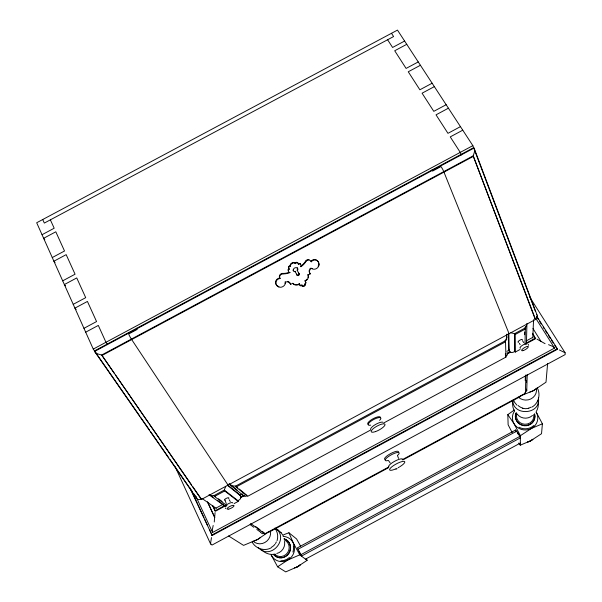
<?xml version="1.0" encoding="UTF-8"?>
<svg xmlns="http://www.w3.org/2000/svg" width="602" height="602" viewBox="0 0 602 602"><rect width="100%" height="100%" fill="white"/><g stroke="black" fill="none" stroke-linecap="round" stroke-linejoin="round"><path stroke-width="0.9" d="M514.1 411.7A12.717 12.093 6.3 0 0 516.937 427.066A12.717 12.093 6.3 0 0 533.297 427.209A12.717 12.093 6.3 0 0 536.081 411.896L542.394 423.8L541.537 433.703L530.851 440.664L520.286 445.187L520.399 435.675L514.07 423.778L507.825 414.627L514.454 409.932M524.651 334.765L524.703 331.943M526.946 323.492L526.359 326.006L524.778 328.18L514.62 333.658L510.835 332.763M524.997 344.051L525.313 329.038L524.778 328.18L525.245 327.706M525.651 328.647L525.697 326.826M525.237 380.562L525.35 375.979M526.908 324.749L526.426 343.9L526.283 343.057M402.166 459.74L525.411 393.249L525.885 374.941M526.449 382.232L526.502 380.366M525.343 392.369L526.735 390.758L527.232 374.662M310.301 273.85A4.094 3.642 -31.9 0 1 311.249 268.274A4.726 4.214 -32.5 0 0 315.952 268.831A4.726 4.214 -32.5 0 0 319 265L319.03 264.075A5.35 4.771 -32.4 0 0 316.667 260.44L316.374 259.981M532.793 338.046L533.56 319.715M532.612 333.275L535.562 338.708L525.636 344.058M547.609 363.57L545.999 382.202L533.357 390.675L520.88 395.755M225.712 486.356L224.29 490.058L214.049 495.574L211.392 495.679L208.977 494.769M189.607 487.364L212.167 535.471L557.279 349.386L557.347 348.746L536.728 316.178M513.039 400.496C512.099 404.108 512.686 408.021 514.529 411.256M292.956 552.072L293.573 548.919L293.377 545.743M274.821 528.157C277.703 531.566 278.365 536.826 277.086 540.664M215.072 512.595L214.259 521.994M213.183 525.478L212.273 530.061L212.581 532.461L554.585 348.061L552.832 346.451L548.557 344.675M211.483 537.594L210.534 543.508L211.994 545.073L565.15 354.601L565.105 352.78L529.843 297.275M473.18 155.85C473.909 153.412 475.828 149.8 473.616 147.671L94.499 350.883C95.214 353.856 99.21 354.247 101.685 355.014L473.18 155.85L535.554 319.451L201.361 499.472L101.685 355.014L114.523 373.571M536.472 411.189C538.278 408.028 538.835 404.205 537.917 400.676M229.144 483.587L231.762 485.829L235.638 486.077L504.98 340.973L506.944 337.587L506.515 334.178M520.083 349.476L515.229 352.095L515.146 334.509L514.62 333.658L514.725 351.267C513.032 353.141 509.578 352.96 508.705 350.356L508.329 333.651M268.861 531.739L257.566 539.49L243.562 545.382L228.617 535.983M277.62 566.798L287.636 560.101L299.751 554.848L307.103 560.349L297.388 566.791L285.724 571.9L277.62 566.798L271.156 554.924A12.762 12.168 -60.5 0 0 285.604 560.981A12.762 12.168 -60.5 0 0 294.498 547.173A12.762 12.168 -60.5 0 0 283.098 536.374M533.823 425.516C529.85 429.188 523.657 429.82 518.947 427.224M289.502 557.46L286.898 559.333L283.941 560.47L280.825 560.786M531.844 407.14C538.527 403.588 540.98 394.363 537.24 387.861M520.399 435.675L531.468 428.421L542.394 423.8M271.126 547.865C264.594 551.567 255.549 548.663 252.155 542.041M211.633 535.155L557.347 348.746M250.673 523.492L264.872 533.823L388.937 466.881M269.267 532.048L388.448 467.739M403.348 459.695L520.88 396.282M516.456 431.295L515.673 429.986L297.396 547.85L298.065 549.227L516.456 431.295A3.13 0.391 60.7 0 1 518.021 433.147A3.13 0.391 60.7 0 1 519.586 436.548L520.376 437.865L301.444 556.113L298.065 549.227M300.767 554.735L519.586 436.548M305.5 559.145L520.309 443.11M213.401 495.702L214.049 495.574L214.478 496.492L224.727 490.969L238.196 501.406L234.125 503.596M515.146 334.509L525.313 329.038M237.782 487.846L235.638 486.077L236.067 486.988L505.507 341.831L504.98 340.973L505.439 340.506M215.922 508.133L223.372 504.122M239.573 495.386L242.403 493.866M506.922 351.32L509.397 349.98M526.201 340.928L532.823 337.361M212.581 505.718L214.967 510.835L224.885 505.492M240.589 497.026L243.893 495.25M507.501 353.186L509.977 351.846M525.681 343.388L535.599 338.038M225.426 505.846L215.501 511.196L214.967 510.835M240.311 497.824L244.45 495.596M507.448 353.863L510.752 352.08M370.554 430.069L247.52 496.379L236.067 486.988M383.767 422.95L505.973 357.084L505.507 341.831M62.691 280.833L75.062 274.211L66.175 254.646L53.902 261.208L55.06 262.517M432.131 83.219L419.872 89.781L408.261 71.773L420.422 65.272M434.351 86.628L422.077 93.197L433.786 111.347L446.157 104.725M73.218 304.341L85.71 297.659L76.747 277.928L64.354 284.558L65.505 285.837M448.422 108.194L436.029 114.831L447.963 133.335L460.455 126.638M83.949 328.316L96.561 321.558L87.425 301.444L74.919 308.141L76.168 309.503M85.687 332.184L98.314 325.419L105.967 342.282L107.555 344.607M462.765 130.183L450.251 136.88L460.259 152.389L461.267 155.007M93.257 349.092L472.848 145.639L397.478 30.1L36.684 222.748L93.257 349.092L139.905 416.23M94.589 351.448L474.06 148.047L537.052 315.027A4.357 2.491 -20.5 0 1 535.095 318.97L535.554 319.451M101.791 355.579L473.623 156.234M275.686 283.203A5.305 4.733 -27.7 0 0 277.304 285.837L278.342 286.808A4.778 4.267 -27.7 0 0 283.226 286.379A4.778 4.267 -27.7 0 0 285.446 282.135A4.101 3.65 -28.2 0 1 290.593 284.43L292.73 283.286A5.012 4.455 -29.6 0 0 299.495 284.174L299.224 283.692A5.004 4.447 -29.6 0 1 298.66 284.031M304.695 284.024A1.196 1.053 -30.3 0 0 305.801 282.361L304.89 280.652L305.169 281.134A4.974 4.417 -30.5 0 0 308.156 275.009L310.293 273.865L310.007 273.391A4.094 3.635 -31.9 0 1 309.338 270.005M42.035 234.712L54.18 228.226L50.372 219.835M404.619 41.041L392.587 47.468L387.605 39.747M406.756 44.322L394.709 50.756L406.102 68.425L418.247 61.931M52.261 257.551L64.519 251.004L55.805 231.8L43.645 238.294L44.811 239.649M395.966 469.161L397.124 468.68M283.632 534.749L288.93 532.77L296.59 538.963L300.533 546.037M224.727 490.969L224.29 490.058L237.775 500.533C240.281 500.157 241.921 497.154 240.221 495.04L227.579 484.881M505.379 353.562L505.469 356.256L507.223 355.203L507.245 352.787M528.767 408.337L525.644 408.705L522.521 408.284M272.074 554.427L275.167 554.111M271.532 554.419C267.8 554.216 264.21 552.538 261.689 549.769M559.416 349.98L565.105 352.78M536.961 339.114L545.073 343.667M277.861 530.016L278.658 530.528M275.693 529.007L278.154 530.151M277.552 286.319L277.597 286.341A5.313 4.741 -27.7 0 1 275.904 282.308L275.648 281.826A4.267 3.808 -27.6 0 1 275.889 280.886M209.97 495.484L225.366 506.538M277.341 285.86L278.086 286.319A4.778 4.259 -27.7 0 0 278.929 286.627M202.407 498.742L216.261 508.366M250.176 524.651L253.878 527.322M256.836 529.467L260.538 532.138M210.903 495.581L213.183 497.229M217.751 500.54L222.319 503.851M255.511 526.464L259.996 529.745M262.239 531.378L263.736 532.469M214.049 495.574L215.516 496.65M218.458 498.802L222.13 501.489M214.478 496.492L226.954 505.597M230.167 484.896L244.021 496.101L245.578 496.387L247.098 495.506L239.22 489.027M225.005 506.35L223.846 504.958M227.308 485.227L240.634 495.905M229.866 484.174L237.075 490.028M280.856 532.416L283.249 535.757M278.417 530.324L281.089 532.619M275.573 528.172C289.878 538.775 270.403 560.996 258.258 547.519M513.438 399.781L514.552 402.271L516.915 405.154M388.501 460.553L390.179 462.953M431.672 170.148L432.56 171.088L440.965 166.588A4.793 0.858 62.9 0 1 443.757 171.623L509.074 333.719M243.682 495.845L243.088 495.145M536.6 314.553L537.052 315.027M230.28 501.541L229.136 499.69M523.702 342.606L522.544 340.762M528.142 344.314L528.669 345.285M260.764 532.537L262.329 533.726L264.489 533.018L264.872 533.823M518.736 443.042L520.286 445.187M225.238 500.969L226.269 503.513M519.353 343.306L520.143 344.698M398.599 458.408L397.501 455.699M140.958 417.743L149.529 430.084M150.59 431.604L159.176 443.967M160.2 445.442L168.823 457.851M169.817 459.281L174.181 465.564M175.159 466.971L183.828 479.448M184.242 480.042L192.407 491.789M193.852 493.873L196.523 497.719M95.124 352.215L196.696 498.351A4.372 2.513 -35.1 0 0 201.188 498.84L201.361 499.472M115.599 375.114L148.227 422.288M149.296 423.831L191.556 484.919M192.625 486.469L201.188 498.84M228.053 485.099L131.371 339.099A4.816 0.715 60.7 0 1 128.685 333.975L137.158 329.437L136.804 328.203M391.496 33.298L393.603 36.549L44.322 223.071L42.719 219.527M536.691 316.863L538.196 319.241M539.701 321.618L541.213 324.004M543.215 327.172L544.223 328.76M545.224 330.347L547.233 333.523M548.241 335.103L550.251 338.279M551.251 339.867L553.261 343.042M554.766 345.42L557.279 349.386M535.998 318.661L554.585 348.061M318.729 263.661L319.022 264.12M532.966 328.496L541.108 341.582M318.691 264.534L318.985 265M532.567 333.929L534.568 337.112M316.667 260.448A4.206 3.755 -32.6 0 0 311.249 261.795L310.971 261.328A4.206 3.747 -32.6 0 1 313.017 259.838M514.725 351.267L515.229 352.095M505.469 356.256L505.973 357.084M524.944 392.489L525.411 393.249M225.69 508.577L225.314 507.945M517.238 432.605L518.412 434.576M308.171 275.001L307.893 274.527A4.966 4.417 -30.5 0 1 307.931 277.492M299.548 263.473A1.347 1.212 -30.9 0 1 299.834 263.571L300.112 264.037A2.212 1.979 -30.8 0 1 300.782 266.799A15.035 13.545 -30.9 0 0 305.846 261.637L305.568 261.178A15.02 13.537 -30.9 0 1 300.503 266.332M294.762 262.788A2.152 1.926 -30.3 0 1 295.153 263.172L295.431 263.638A1.655 1.482 -30.7 0 1 298.374 264.451A1.355 1.212 -30.9 0 1 300.112 264.037M305.808 282.361L305.53 281.879A1.189 1.053 -30.3 0 1 305.538 282.789M297.207 267.8L297.478 268.274A1.746 1.565 -30.2 0 1 297.32 270.524L298.885 273.511A1.279 1.144 -30.1 0 1 298.569 275.468A1.279 1.144 -30.1 0 1 296.794 274.632L296.523 274.158A1.279 1.144 -30.1 0 0 298.299 274.994A1.279 1.144 -30.1 0 0 298.607 273.037L298.885 273.511M297.32 270.524L297.042 270.05A1.746 1.565 -30.2 0 0 297.441 268.123M304.905 284.468L305.184 284.949A1.166 1.038 -30.1 0 1 304.123 286.033A1.189 1.053 -30 0 1 302.633 286.319L302.354 285.837A1.181 1.053 -30 0 0 303.054 285.958M291.737 263.157A2.167 1.949 -30.1 0 1 292.03 263.066L292.301 263.533A2.167 1.949 -30.1 0 0 290.608 266.227A1.663 1.49 -29.7 0 0 289.6 269.169A1.37 1.227 -29.4 0 0 288.283 270.381A2.205 1.972 -29.5 0 0 290.172 272.48A15.283 13.778 -29.6 0 1 283.045 273.872A3.115 2.784 -28.2 0 0 280.096 278.508A4.267 3.808 -27.6 0 0 275.904 282.308M303.844 285.551L304.123 286.033M294.95 271.171L296.794 274.632M293.016 270.05L293.287 270.516A1.746 1.565 -30.1 0 0 295.221 271.645M290.33 264.639A2.167 1.949 -30.1 0 0 290.337 265.753L290.608 266.227M302.633 286.319L301.865 284.904L302.144 285.386A1.204 1.069 -29.8 0 1 300.142 285.401L299.871 284.919A1.204 1.069 -29.8 0 0 300.616 285.431M299.751 554.848L293.302 542.966L288.93 532.77M288.012 269.914L288.283 270.381M290.593 284.43L290.33 283.948A4.094 3.642 -28.2 0 0 287.387 281.382M282.203 273.428A3.115 2.784 -28.2 0 1 282.782 273.398L283.045 273.872M512.197 432.642L508.126 424.771L507.825 414.627M280.096 278.508L279.84 278.034A4.267 3.808 -27.6 0 0 276.1 280.434M299.224 283.692L300.142 285.401M304.695 284.016L305.184 284.949M278.086 286.319L278.342 286.808M299.081 551.289L300.089 553.351M237.775 500.533L238.196 501.406M213.116 506.094L215.102 510.346M207.66 502.188L214.771 517.479M207.442 501.835L214.553 517.133M196.041 496.635L212.581 532.461M191.346 490.306L197.238 503.091M198.028 504.8L203.92 517.577M204.703 519.285L207.449 525.245M209.413 529.512L212.167 535.471M175.099 466.61L210.745 544.283M306.448 558.709L307.103 560.349M526.479 389.178L526.765 390.382M473.511 156.723L535.095 318.97M472.848 145.639L481.57 168.748M481.781 169.312L493.693 200.865M493.836 201.249L535.268 311.038M538.429 398.042C541.258 414.56 513.085 416.727 512.641 400.262M506.583 336.518L506.681 340.243M508.833 333.576L509.209 351.177M515.673 429.986L515.681 431.777M292.023 263.059A2.152 1.926 -30.3 0 1 294.521 262.645M290.435 264.368A2.167 1.949 -30.1 0 1 291.202 263.443M298.344 263.759A1.347 1.212 -30.9 0 1 299.239 263.435M292.294 263.525A2.152 1.926 -30.3 0 1 295.431 263.638M301.737 285.062A1.204 1.069 -29.8 0 1 301.211 285.378M295.146 263.164A1.648 1.482 -30.7 0 1 297.937 262.976M293.287 270.516A2.461 2.205 -30.1 0 1 297.478 268.274M297.426 284.498A5.004 4.447 -29.6 0 1 296.786 284.618M296.139 284.656A5.004 4.447 -29.6 0 1 294.89 284.49M294.303 284.287A5.004 4.447 -29.6 0 1 292.835 283.264M285.19 281.653A4.778 4.259 -27.7 0 1 284.957 283.392M279.403 277.078A3.115 2.784 -28.2 0 1 281.638 273.564M288.764 272.465A15.268 13.771 -29.6 0 1 287.59 272.834M286.996 272.984A15.268 13.771 -29.6 0 1 282.782 273.398M288.162 269.47A1.37 1.227 -29.4 0 1 288.862 268.823M288.501 267.649A1.655 1.49 -29.7 0 1 288.561 266.942M288.719 266.611A1.655 1.49 -29.7 0 1 289.592 265.881M289.961 265.775A1.655 1.49 -29.7 0 1 290.337 265.753M299.834 263.578A2.212 1.979 -30.8 0 1 300.443 264.067M305.545 261.17A3.085 2.762 -32 0 1 307.351 259.755M307.915 259.62A3.085 2.762 -32 0 1 309.037 259.65M313.507 259.688A4.206 3.747 -32.6 0 1 315.937 259.793M317.141 260.478A5.35 4.771 -32.4 0 1 318.684 263.157M318.496 265.407A4.718 4.206 -32.5 0 1 318.104 266.234M312.513 268.612A4.718 4.206 -32.5 0 1 311.693 268.296M309.804 269.019A4.094 3.635 -31.9 0 1 310.527 268.168M306.99 279.14A4.966 4.417 -30.5 0 1 306.034 280.028M304.71 285.002A1.166 1.038 -30.1 0 1 304.273 285.401M305.831 261.629A3.093 2.762 -32 0 1 311.242 261.802M225.517 500.172A2.506 0.715 -25.9 0 1 224.621 499.502A2.506 0.715 -25.9 0 1 227.707 497.839A2.506 0.715 -25.9 0 1 228.602 498.516M226.202 506.47A3.89 1.084 -26 0 1 228.241 503.799A3.89 1.084 -26 0 1 232.741 502.941M518.623 342.229A2.498 0.707 -31.1 0 1 518.39 341.319A2.498 0.707 -31.1 0 1 521.084 339.596A2.498 0.707 -31.1 0 1 522.25 339.919M520.444 348.189A3.875 1.076 -31.1 0 1 522.092 345.533A3.875 1.076 -31.1 0 1 526.622 343.915M370.704 425.155A7.186 2.077 -28.6 0 1 369.402 422.521A7.186 2.077 -28.6 0 1 378.365 417.69A7.186 2.077 -28.6 0 1 379.614 420.362M368.191 424.35A7.186 2.077 -28.6 0 1 373.142 418.691A7.186 2.077 -28.6 0 1 380.389 417.773M370.666 429.414A7.201 2.047 -28.6 0 1 375.294 424.606A7.201 2.047 -28.6 0 1 382.91 422.22M532.484 415.433A10.083 9.564 5.3 0 1 517.073 414.003M534.584 413.837A9.79 9.308 6.1 0 1 525.147 425.494A9.79 9.308 6.1 0 1 515.688 413.664M533.703 414.605A8.706 8.277 6.1 0 1 524.771 424.252A8.706 8.277 6.1 0 1 516.734 413.74M534.561 414.146A9.782 9.301 6.2 0 1 524.289 425.749A9.782 9.301 6.2 0 1 516.275 412.453M536.367 388.275A10.693 10.083 3.4 0 1 530.791 398.976A10.693 10.083 3.4 0 1 518.269 397.072M536.344 388.531A14.365 13.515 2.4 0 1 529.88 392.022M530.926 407.2A10.595 10.023 4.2 0 1 528.36 408.186M522.86 408.133A10.595 10.023 4.2 0 1 518.104 405.492M532.785 439.309A11.385 10.866 8.1 0 1 527.668 442.071M532.8 439.355A12.183 11.626 8 0 1 527.909 441.8M284.001 538.715A9.828 9.361 -60.3 0 1 288.772 553.14A9.828 9.361 -60.3 0 1 273.737 554.668M284.189 539.881A8.737 8.323 -60.3 0 1 287.748 552.455A8.737 8.323 -60.3 0 1 274.881 554.344M284.242 538.903A9.813 9.354 -60.3 0 1 289.005 553.306A9.813 9.354 -60.3 0 1 273.985 554.833M270.599 531.671A10.731 10.159 -57.3 0 1 264.782 542.553A10.731 10.159 -57.3 0 1 253.073 541.13M284.55 541.424A10.121 9.624 -59.4 0 1 276.792 553.486M260.621 537.308A14.418 13.605 -56.3 0 1 254.112 540.822M276.341 541.883A10.633 10.091 -58.2 0 1 275.468 543.523M274.933 544.283A10.633 10.091 -58.2 0 1 271.434 547.263M300.255 564.932A11.423 10.926 -62.4 0 1 295.108 567.709M299.962 564.932A12.221 11.694 -62.2 0 1 294.453 567.912M387.891 460.545A7.924 2.009 -28.5 0 1 386.627 457.994A7.924 2.009 -28.5 0 1 396.5 452.666A7.924 2.009 -28.5 0 1 397.704 455.255M385.032 459.507A7.916 2.024 -28.5 0 1 390.645 453.577A7.916 2.024 -28.5 0 1 398.471 452.26M402.633 459.221A7.939 1.964 -28.5 0 1 402.603 459.815M388.659 466.761A7.939 1.964 -28.5 0 1 393.889 461.711A7.939 1.964 -28.5 0 1 402.189 458.882M396.124 468.717A8.601 2.107 -28.5 0 1 390.465 468.085A8.601 2.107 -28.5 0 1 402.873 461.388A8.601 2.107 -28.5 0 1 400.014 466.618M399.389 467.001A8.601 2.107 -28.5 0 1 398.095 467.731M228.798 509.081A3.89 1.076 -26 0 0 234.05 505.703A3.89 1.076 -26 0 0 228.715 507.065A3.89 1.076 -26 0 0 228.798 509.081M523.251 350.567A3.883 1.069 -31.1 0 0 528.338 346.767A3.883 1.069 -31.1 0 0 523.319 348.407A3.883 1.069 -31.1 0 0 523.251 350.567M375.46 431.611A7.796 2.197 -28.6 0 0 384.979 424.342A7.796 2.197 -28.6 0 0 373.887 428.127A7.796 2.197 -28.6 0 0 375.46 431.611"/></g></svg>
